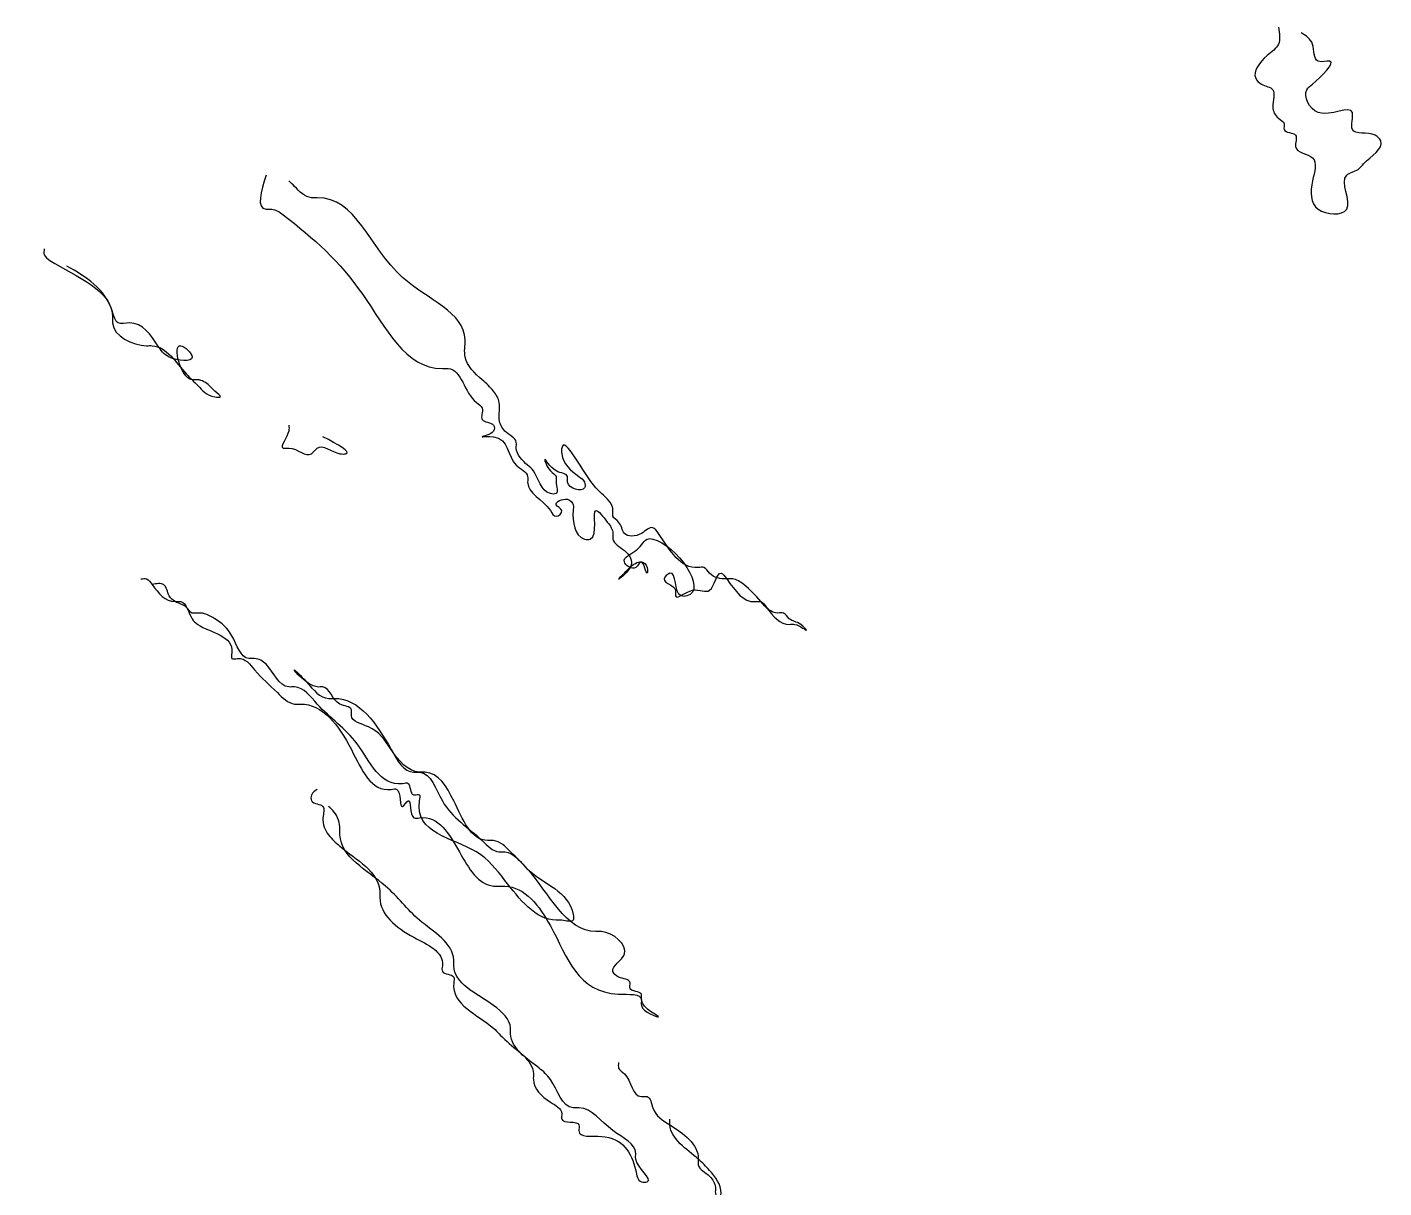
# Model space of a CAD drawing. Header units: metres. Extents: x 0 to 100, y 0 to 141.
# Drawn here: x 48.45 to 54.41, y 120.52 to 125.62 of the extents above; entities that cross this region are included whole.
import ezdxf

# ---------------------------------------------------------------- set-up
doc = ezdxf.new("R2010")
doc.units = ezdxf.units.M

msp = doc.modelspace()

# ---------------------------------------------------------------- linework, layer by layer
for points in [[(53.95, 125.625), (53.95, 125.55), (53.9, 125.5), (53.85, 125.4), (53.875, 125.375), (53.925, 125.35), (53.925, 125.275), (53.95, 125.225), (53.975, 125.2), (53.975, 125.175), (54.025, 125.15), (54.025, 125.1), (54.1, 125.05), (54.1, 124.95), (54.125, 124.825), (54.25, 124.825), (54.25, 124.975), (54.3, 125), (54.325, 125.025), (54.4, 125.125), (54.375, 125.15), (54.275, 125.175), (54.275, 125.25), (54.125, 125.25), (54.075, 125.35), (54.1, 125.375), (54.175, 125.475), (54.125, 125.475), (54.1, 125.55), (54.05, 125.6)], [(49.5, 124.975), (49.5, 124.825), (49.525, 124.825), (49.575, 124.8), (49.925, 124.45), (50.275, 124.125), (50.3, 124.125), (50.425, 123.975), (50.45, 123.95), (50.45, 123.9), (50.5, 123.875), (50.5, 123.85), (50.45, 123.825), (50.5, 123.825), (50.6, 123.7), (50.65, 123.65), (50.65, 123.625), (50.75, 123.5), (50.775, 123.475), (50.8, 123.5), (50.775, 123.525), (50.825, 123.55), (50.85, 123.525), (50.85, 123.5), (50.9, 123.375), (50.925, 123.375), (50.95, 123.5), (51, 123.45), (51.025, 123.4), (51.025, 123.375), (51.075, 123.325), (51.1, 123.25), (51.05, 123.2), (51.075, 123.225), (51.1, 123.25), (51.15, 123.275), (51.175, 123.25), (51.175, 123.225), (51.15, 123.275), (51.125, 123.25), (51.075, 123.275), (51.125, 123.325), (51.15, 123.35), (51.175, 123.375), (51.2, 123.375), (51.35, 123.125), (51.325, 123.125), (51.275, 123.225), (51.25, 123.2), (51.275, 123.175), (51.3, 123.15), (51.3, 123.125), (51.375, 123.15), (51.45, 123.15), (51.5, 123.225), (51.525, 123.2), (51.65, 123.1), (51.675, 123.1), (51.7, 123.075), (51.8, 123), (51.825, 123), (51.875, 122.975), (51.85, 123), (51.8, 123.025), (51.775, 123.05), (51.75, 123.05), (51.675, 123.1), (51.6, 123.175), (51.55, 123.2), (51.525, 123.2), (51.45, 123.225), (51.425, 123.25), (51.4, 123.25), (51.225, 123.4), (51.2, 123.425), (51.15, 123.4), (51.075, 123.4), (51.05, 123.45), (51.025, 123.475), (51.025, 123.5), (50.975, 123.575), (50.95, 123.6), (50.8, 123.775), (50.8, 123.75), (50.875, 123.65), (50.9, 123.625), (50.9, 123.6), (50.825, 123.625), (50.825, 123.65), (50.775, 123.675), (50.725, 123.725), (50.75, 123.675), (50.775, 123.65), (50.775, 123.625), (50.775, 123.575), (50.75, 123.575), (50.675, 123.675), (50.65, 123.7), (50.6, 123.775), (50.6, 123.8), (50.55, 123.85), (50.525, 123.9), (50.525, 123.975), (50.5, 124.025), (50.45, 124.075), (50.375, 124.175), (50.375, 124.25), (50.1, 124.525), (49.725, 124.875), (49.7, 124.875), (49.625, 124.925), (49.6, 124.95)], [(48.525, 124.65), (48.525, 124.625), (48.55, 124.6), (48.825, 124.35), (48.825, 124.325), (48.975, 124.225), (49, 124.225), (49.15, 124.1), (49.2, 124.05), (49.275, 124), (49.3, 124), (49.275, 124.025), (49.25, 124.05), (49.2, 124.075), (49.175, 124.075), (49.125, 124.225), (49.175, 124.175), (49.075, 124.175), (49.025, 124.225), (48.9, 124.325), (48.85, 124.325), (48.825, 124.375), (48.625, 124.575)], [(49.6, 123.875), (49.6, 123.85), (49.575, 123.775), (49.6, 123.775), (49.7, 123.75), (49.725, 123.775), (49.825, 123.75), (49.85, 123.75), (49.75, 123.825)], [(48.95, 123.2), (48.975, 123.2), (49, 123.175), (49.1, 123.1), (49.125, 123.1), (49.175, 123.025), (49.2, 123), (49.35, 122.875), (49.35, 122.85), (49.375, 122.85), (49.45, 122.8), (49.55, 122.7), (49.625, 122.65), (49.65, 122.65), (49.875, 122.45), (50.05, 122.275), (50.075, 122.275), (50.1, 122.2), (50.125, 122.225), (50.15, 122.15), (50.175, 122.15), (50.35, 122), (50.5, 121.85), (50.55, 121.85), (50.75, 121.675), (51.05, 121.375), (51.15, 121.35), (51.15, 121.325), (51.225, 121.275), (51.15, 121.35), (51.15, 121.375), (51.1, 121.4), (51.1, 121.425), (51.05, 121.45), (51.025, 121.475), (51.075, 121.55), (50.975, 121.65), (50.95, 121.65), (50.65, 121.925), (50.575, 122), (50.5, 122.05), (50.475, 122.05), (50.325, 122.225), (50.2, 122.35), (50.175, 122.35), (50.05, 122.45), (49.95, 122.55), (49.875, 122.6), (49.875, 122.625), (49.825, 122.65), (49.75, 122.725), (49.725, 122.725), (49.625, 122.8), (49.675, 122.75), (49.775, 122.675), (49.8, 122.675), (50.05, 122.45), (50.15, 122.35), (50.175, 122.35), (50.275, 122.225), (50.45, 122.05), (50.525, 122), (50.55, 122), (50.65, 121.925), (50.85, 121.725), (50.85, 121.7), (50.8, 121.7), (50.775, 121.7), (50.55, 121.875), (50.425, 122), (50.175, 122.225), (50.175, 122.25), (50.15, 122.25), (50.125, 122.3), (50.1, 122.3), (49.9, 122.475), (49.725, 122.65), (49.625, 122.725), (49.6, 122.725), (49.5, 122.825), (49.45, 122.85), (49.425, 122.85), (49.35, 122.95), (49.275, 123.025), (49.2, 123.05), (49.175, 123.05), (49.15, 123.075), (49.1, 123.1), (49.075, 123.125), (49.05, 123.175), (49, 123.175)], [(49.725, 122.275), (49.7, 122.25), (49.7, 122.225), (49.75, 122.2), (49.75, 122.15), (49.775, 122.075), (49.825, 122.025), (50, 121.825), (50, 121.8), (50.15, 121.625), (50.275, 121.5), (50.275, 121.475), (50.325, 121.45), (50.325, 121.425), (50.5, 121.225), (50.55, 121.175), (50.675, 121.025), (50.675, 121), (50.75, 120.9), (50.8, 120.85), (50.8, 120.825), (50.875, 120.8), (50.875, 120.775), (50.975, 120.75), (51.125, 120.6), (51.15, 120.55), (51.175, 120.55), (51.125, 120.65), (51.125, 120.675), (51.025, 120.775), (50.875, 120.875), (50.85, 120.875), (50.75, 121), (50.7, 121.05), (50.575, 121.2), (50.575, 121.225), (50.5, 121.325), (50.325, 121.5), (50.325, 121.525), (50.175, 121.7), (50.025, 121.85), (49.825, 122.075), (49.825, 122.1), (49.8, 122.175), (49.775, 122.2)], [(51.05, 121.075), (51.05, 121.05), (51.075, 121.025), (51.15, 120.925), (51.175, 120.925), (51.2, 120.875), (51.275, 120.8), (51.4, 120.65), (51.4, 120.625), (51.45, 120.575), (51.475, 120.525), (51.475, 120.5), (51.525, 120.425), (51.55, 120.4), (51.575, 120.35), (51.575, 120.325), (51.6, 120.3), (51.625, 120.25), (51.625, 120.225), (51.65, 120.175), (51.7, 120.125), (51.75, 120.05), (51.75, 120), (51.8, 119.95), (51.825, 119.85), (51.825, 119.825), (51.85, 119.775), (51.9, 119.725), (51.925, 119.675), (51.975, 119.675), (52.025, 119.725), (52.075, 119.65), (52.1, 119.625), (52.125, 119.575), (52.125, 119.525), (52.15, 119.475), (52.175, 119.45), (52.175, 119.35), (52.15, 119.5), (52.15, 119.525), (52.125, 119.575), (52.1, 119.6), (52.05, 119.7), (52.05, 119.85), (52.025, 119.875), (52.075, 119.9), (52.075, 119.925), (52.05, 119.975), (52.025, 120), (52, 120.05), (52, 120.075), (51.975, 120.1), (51.9, 120.2), (51.9, 120.25), (51.95, 120.325), (51.925, 120.3), (51.9, 120.25), (51.9, 120.2), (51.95, 120.15), (51.975, 120.1), (51.975, 120.075), (52.025, 119.975), (52.05, 119.95), (52.025, 119.875), (52.05, 119.85), (52.05, 119.825), (52.025, 119.775), (52.05, 119.75), (51.95, 119.7), (51.925, 119.7), (51.85, 119.8), (51.825, 119.825), (51.825, 119.875), (51.8, 119.95), (51.775, 119.975), (51.75, 120.025), (51.75, 120.05), (51.725, 120.1), (51.7, 120.125), (51.7, 120.15), (51.65, 120.225), (51.625, 120.25), (51.575, 120.325), (51.575, 120.35), (51.55, 120.425), (51.5, 120.475), (51.5, 120.5), (51.45, 120.6), (51.4, 120.65), (51.275, 120.8), (51.275, 120.825)]]:
    msp.add_spline(points, degree=3)

doc.saveas('drawing.dxf')
